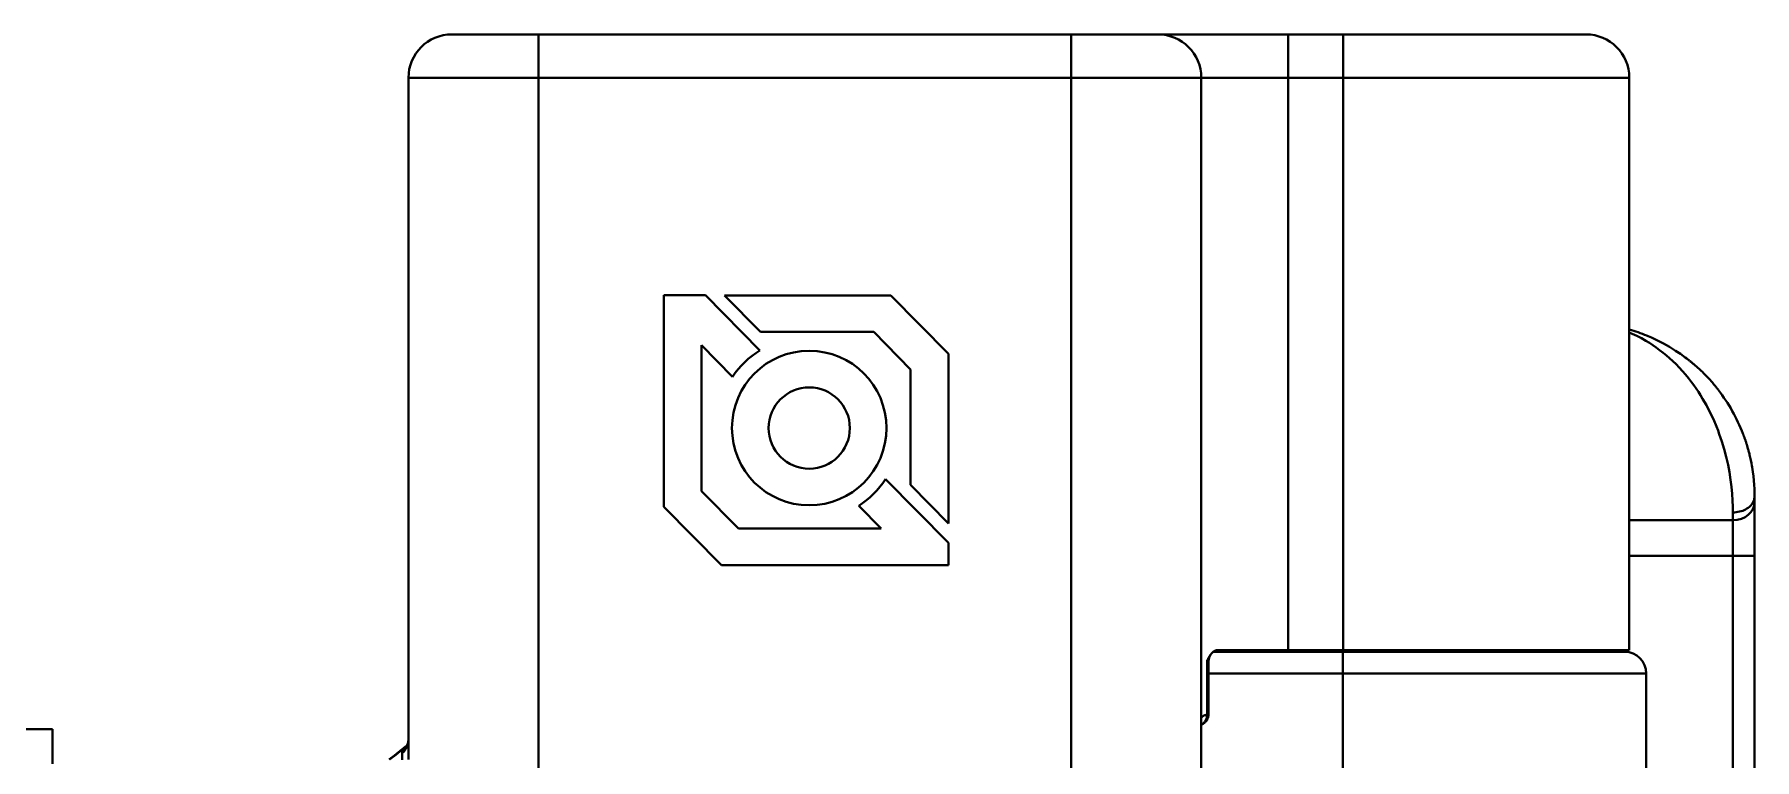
# Model space of a CAD drawing. Header units: millimetres. Extents: x 15 to 415, y 5 to 292.
# Drawn here: x 313.62 to 323.53, y 235.24 to 239.42 of the extents above; entities that cross this region are included whole.
import ezdxf

# ---------------------------------------------------------------- set-up
doc = ezdxf.new("R2010")
doc.units = ezdxf.units.MM
doc.layers.add('Geometries', color=7, linetype='Continuous')

msp = doc.modelspace()

# ---------------------------------------------------------------- linework, layer by layer
at = {"layer": 'Geometries', "linetype": 'Continuous', "lineweight": 40}
for p, q in [((316.5228, 239.4243), (316.0228, 239.4243)), ((319.5935, 239.4243), (316.5228, 239.4243)), ((316.5228, 239.1743), (316.5228, 239.4243)), ((319.5935, 239.4243), (319.5935, 239.1743)), ((320.0935, 239.4243), (319.5935, 239.4243)), ((320.8435, 239.4243), (320.0935, 239.4243)), ((321.161, 239.4243), (320.8435, 239.4243)), ((320.8435, 239.1743), (320.8435, 239.4243)), ((321.161, 239.1743), (321.161, 239.4243)), ((322.561, 239.4243), (321.161, 239.4243)), ((315.7728, 239.1743), (315.7728, 235.3609)), ((315.7728, 239.1743), (316.5228, 239.1743)), ((316.5228, 234.0103), (316.5228, 239.1743)), ((316.5228, 239.1743), (319.5935, 239.1743)), ((319.5935, 239.1743), (319.5935, 234.0103)), ((319.5935, 239.1743), (320.3435, 239.1743)), ((320.3435, 239.1743), (320.3435, 235.4814)), ((320.3435, 239.1743), (320.8435, 239.1743)), ((320.8435, 235.8744), (320.8435, 239.1743)), ((320.8435, 239.1743), (321.161, 239.1743)), ((321.161, 239.1743), (321.161, 235.8744)), ((321.161, 239.1743), (322.811, 239.1743)), ((322.811, 237.7229), (322.811, 239.1743)), ((317.2444, 236.7012), (317.2444, 237.9205)), ((317.2444, 237.9205), (317.4853, 237.9205)), ((317.4853, 237.9205), (317.7984, 237.6018)), ((317.5944, 237.9196), (318.5547, 237.9196)), ((317.803, 237.7087), (317.5944, 237.9196)), ((318.5547, 237.9196), (318.8858, 237.5828)), ((318.4554, 237.7087), (317.803, 237.7087)), ((318.6668, 237.4929), (318.4554, 237.7087)), ((322.811, 237.7054), (322.811, 237.7229)), ((317.4619, 237.6319), (317.4632, 236.7913)), ((317.6412, 237.4509), (317.4619, 237.6319)), ((322.811, 236.6241), (322.811, 237.7054)), ((318.8858, 237.5828), (318.8858, 236.6047)), ((318.6668, 236.8279), (318.6668, 237.4929)), ((323.3254, 237.3731), (323.3252, 237.3734)), ((323.3254, 237.3731), (323.3252, 237.3734)), ((318.5238, 236.8605), (318.8858, 236.4921)), ((318.8858, 236.6047), (318.6668, 236.8279)), ((317.4632, 236.7913), (317.6751, 236.5749)), ((323.5333, 236.7266), (323.5333, 236.762)), ((323.5333, 236.4189), (323.5333, 236.7266)), ((317.5766, 236.3638), (317.2444, 236.7012)), ((318.4979, 236.5749), (318.3685, 236.7059)), ((322.811, 236.4189), (322.811, 236.6241)), ((322.811, 236.6241), (323.4083, 236.6241)), ((323.4083, 236.6682), (323.4083, 236.6241)), ((323.4083, 236.6241), (323.4083, 236.4189)), ((317.6751, 236.5749), (318.4979, 236.5749)), ((318.8858, 236.4921), (318.8858, 236.3638)), ((322.811, 235.8744), (322.811, 236.4189)), ((322.811, 236.4189), (323.4083, 236.4189)), ((323.4083, 236.4189), (323.4083, 233.262)), ((323.4083, 236.4189), (323.5333, 236.4189)), ((323.5333, 233.262), (323.5333, 236.4189)), ((318.8858, 236.3638), (317.5766, 236.3638)), ((321.1591, 235.8649), (320.4122, 235.8649)), ((320.4362, 235.8744), (320.8435, 235.8744)), ((321.161, 235.8744), (320.8435, 235.8744)), ((322.0235, 235.8649), (321.1591, 235.8649)), ((321.1591, 235.8649), (321.1591, 235.7399)), ((322.0235, 235.8744), (321.161, 235.8744)), ((322.0235, 235.8649), (322.0235, 235.8744)), ((322.811, 235.8744), (322.0235, 235.8744)), ((322.7841, 235.8649), (322.0235, 235.8649)), ((320.377, 235.8119), (320.377, 235.502)), ((320.377, 235.8119), (320.3854, 235.8119)), ((320.3854, 235.7399), (320.3854, 235.8119)), ((320.3854, 235.5038), (320.3854, 235.7399)), ((320.3854, 235.7399), (321.1591, 235.7399)), ((321.1591, 235.7399), (321.1591, 233.3479)), ((321.1591, 235.7399), (322.9091, 235.7399)), ((322.9091, 234.4144), (322.9091, 235.7399)), ((320.3435, 235.4814), (320.3435, 235.445)), ((320.3435, 235.445), (320.3435, 235.4444)), ((320.3435, 235.4444), (320.3435, 235.1218)), ((313.7209, 235.4182), (313.5166, 235.4182)), ((313.7209, 235.4182), (313.7209, 235.2182)), ((315.7677, 235.3325), (315.7675, 235.3321)), ((315.7676, 235.3323), (315.7676, 235.3323)), ((315.7679, 235.3329), (315.7677, 235.3325)), ((315.7728, 235.3605), (315.7726, 235.3549)), ((315.7728, 235.3609), (315.7728, 235.2432)), ((315.7728, 235.3609), (315.7728, 235.3605)), ((315.7728, 235.3609), (315.7728, 235.3605)), ((315.7362, 235.2785), (315.7362, 235.2412)), ((315.7561, 235.3179), (315.7559, 235.3178)), ((315.7561, 235.3179), (315.7559, 235.3178))]:
    msp.add_line(p, q, dxfattribs=at)
at = {"layer": 'Geometries', "linetype": 'Continuous', "lineweight": 40, "flags": 128}
for points in [[(322.811, 237.7055), (322.8284, 237.698), (322.8546, 237.6856), (322.8806, 237.6722), (322.9064, 237.6577), (322.9265, 237.6454), (322.9465, 237.6325), (322.9663, 237.6188), (322.986, 237.6044), (323.0055, 237.5892), (323.0245, 237.5735), (323.0433, 237.5572), (323.0619, 237.54), (323.0804, 237.5221), (323.0989, 237.5031), (323.1172, 237.4834), (323.1351, 237.4628), (323.1527, 237.4414), (323.17, 237.4192), (323.1833, 237.4013), (323.1964, 237.3828), (323.2092, 237.3637), (323.2217, 237.3442), (323.2339, 237.3241)], [(323.1419, 237.5554), (323.1338, 237.5616), (323.1059, 237.5818), (323.0777, 237.6008), (323.0434, 237.6221), (323.0086, 237.6418), (322.9735, 237.6599), (322.9381, 237.6764), (322.911, 237.6879)], [(323.1426, 237.5552), (323.1423, 237.5554), (323.1418, 237.5558)], [(323.1426, 237.5552), (323.1423, 237.5554), (323.1418, 237.5558)], [(323.3252, 237.3734), (323.325, 237.3736), (323.3245, 237.3743), (323.3236, 237.3754), (323.3226, 237.3767), (323.3214, 237.3782), (323.3201, 237.3799), (323.318, 237.3826), (323.3159, 237.3853), (323.3132, 237.3887), (323.3104, 237.3922), (323.3074, 237.3958), (323.3033, 237.4008), (323.299, 237.406), (323.2945, 237.4114), (323.2898, 237.4168), (323.2832, 237.4244), (323.2763, 237.4321), (323.2692, 237.4399), (323.2619, 237.4477), (323.2544, 237.4556), (323.2466, 237.4636), (323.2386, 237.4716), (323.2322, 237.478), (323.2257, 237.4842), (323.2192, 237.4903), (323.2129, 237.4962), (323.2066, 237.502), (323.1985, 237.5092), (323.1905, 237.5162), (323.1827, 237.5229), (323.1795, 237.5256), (323.1762, 237.5283), (323.173, 237.531), (323.1698, 237.5336), (323.1667, 237.5362), (323.1636, 237.5387), (323.1605, 237.5412), (323.1577, 237.5434), (323.155, 237.5455), (323.1525, 237.5475), (323.1502, 237.5493), (323.1481, 237.5509), (323.1462, 237.5524), (323.1444, 237.5538), (323.1436, 237.5544), (323.1429, 237.555), (323.1426, 237.5552)], [(323.2339, 237.3241), (323.2556, 237.2859), (323.2761, 237.2462), (323.2955, 237.2052), (323.3135, 237.1631), (323.3224, 237.1405)], [(323.3224, 237.1405), (323.33, 237.12), (323.3451, 237.0764), (323.3585, 237.0323), (323.3702, 236.988), (323.3801, 236.9436), (323.3882, 236.8997), (323.3949, 236.8566), (323.4, 236.8149), (323.4038, 236.7748), (323.4064, 236.7368), (323.4079, 236.7012), (323.4083, 236.6682)], [(323.5045, 236.9999), (323.5045, 237.0001), (323.5031, 237.0058), (323.5016, 237.0115), (323.5002, 237.0169), (323.4989, 237.0221), (323.4975, 237.0271), (323.4962, 237.0319), (323.4948, 237.0372), (323.4933, 237.0422), (323.492, 237.0468), (323.4907, 237.0512), (323.4897, 237.0545), (323.4887, 237.0576), (323.4878, 237.0606), (323.487, 237.0632), (323.4862, 237.0657), (323.4855, 237.0679), (323.4848, 237.0701), (323.4838, 237.0732), (323.4827, 237.0765), (323.4814, 237.0801), (323.4801, 237.084), (323.4788, 237.0878), (323.4774, 237.0917), (323.476, 237.0959), (323.4745, 237.1001), (323.4729, 237.1044), (323.4719, 237.1071), (323.4709, 237.1098), (323.4698, 237.1126), (323.4688, 237.1154), (323.4681, 237.1171), (323.4676, 237.1186), (323.4671, 237.1199), (323.4667, 237.1208), (323.4664, 237.1216), (323.4661, 237.1223), (323.4659, 237.1229)], [(323.5333, 236.762), (323.5331, 236.7827), (323.5324, 236.8046), (323.5312, 236.8277), (323.5293, 236.8519), (323.5267, 236.8769), (323.5234, 236.9027), (323.5192, 236.9292), (323.5174, 236.9396)], [(323.4083, 236.6682), (323.4181, 236.6685), (323.4279, 236.6694), (323.4375, 236.6708), (323.4469, 236.6728), (323.4562, 236.6754), (323.4651, 236.6784), (323.4736, 236.682), (323.4818, 236.6861), (323.4895, 236.6907), (323.4967, 236.6957), (323.5034, 236.7011), (323.5094, 236.7069), (323.5149, 236.713), (323.5197, 236.7194), (323.5238, 236.7261), (323.5272, 236.733), (323.5299, 236.7401), (323.5318, 236.7473), (323.5329, 236.7546), (323.5333, 236.762)], [(320.397, 235.8481), (320.3954, 235.8459), (320.392, 235.8407), (320.3888, 235.8353), (320.3857, 235.8297), (320.3828, 235.824), (320.38, 235.8183), (320.3773, 235.8125), (320.377, 235.8119)], [(320.4122, 235.8649), (320.4093, 235.8624), (320.4064, 235.8596), (320.4035, 235.8564), (320.4007, 235.8531), (320.398, 235.8495), (320.397, 235.8481)], [(320.4362, 235.8744), (320.4332, 235.8742), (320.4302, 235.8738), (320.4273, 235.8731), (320.4244, 235.8721), (320.4216, 235.8709), (320.4189, 235.8695), (320.4156, 235.8674), (320.4124, 235.8651), (320.4122, 235.8649)], [(320.377, 235.502), (320.3725, 235.5009), (320.3683, 235.4998), (320.3645, 235.4985), (320.3609, 235.4973), (320.3577, 235.496), (320.3548, 235.4946), (320.3522, 235.4932), (320.35, 235.4917), (320.348, 235.4901), (320.3464, 235.4885), (320.3451, 235.4868), (320.3442, 235.485), (320.3437, 235.4832), (320.3435, 235.4814)], [(320.377, 235.502), (320.377, 235.4976), (320.3766, 235.4931), (320.376, 235.4888), (320.375, 235.4844), (320.3738, 235.4802), (320.3723, 235.4761), (320.3705, 235.4721), (320.3687, 235.4686), (320.3666, 235.4652), (320.3644, 235.462), (320.3619, 235.4589), (320.3593, 235.4561), (320.3564, 235.4534), (320.3534, 235.451), (320.3503, 235.4488), (320.347, 235.4468), (320.3436, 235.445), (320.3435, 235.445)], [(320.3435, 235.4444), (320.3443, 235.4447), (320.3454, 235.4451), (320.3462, 235.4455), (320.3469, 235.4458), (320.3476, 235.4461), (320.3483, 235.4464), (320.349, 235.4467), (320.3498, 235.4471), (320.3506, 235.4475), (320.3514, 235.4479), (320.3523, 235.4484), (320.3532, 235.4489), (320.3541, 235.4494), (320.3547, 235.4498), (320.3552, 235.4501), (320.3556, 235.4503), (320.3564, 235.4508), (320.3573, 235.4514), (320.3585, 235.4522), (320.3598, 235.4532), (320.3619, 235.4548), (320.3638, 235.4564), (320.3653, 235.4578), (320.3667, 235.4591), (320.3676, 235.46), (320.3686, 235.4611), (320.3697, 235.4624), (320.3709, 235.4638), (320.3722, 235.4654), (320.3735, 235.4671)], [(320.3735, 235.4671), (320.3735, 235.4672), (320.3751, 235.4696), (320.3768, 235.4722), (320.3784, 235.4752), (320.3798, 235.4782), (320.3812, 235.4816), (320.3824, 235.4849), (320.3833, 235.4881), (320.384, 235.4912), (320.3845, 235.4935), (320.3848, 235.4959), (320.3851, 235.4983), (320.3853, 235.501), (320.3853, 235.5038)], [(320.3854, 235.5038), (320.3853, 235.5036), (320.385, 235.5034), (320.3844, 235.5032), (320.3835, 235.503), (320.3823, 235.5027), (320.3808, 235.5025), (320.379, 235.5023), (320.377, 235.502)], [(315.7704, 235.3381), (315.7696, 235.335), (315.7679, 235.3286), (315.7658, 235.3224), (315.7633, 235.3163), (315.7604, 235.3103), (315.7572, 235.3045), (315.7536, 235.2989), (315.7497, 235.2935), (315.7455, 235.2883), (315.741, 235.2833), (315.7362, 235.2785)], [(315.7675, 235.3321), (315.767, 235.3311), (315.7646, 235.327), (315.762, 235.3231), (315.7591, 235.3194), (315.756, 235.3159), (315.7526, 235.3125), (315.7489, 235.3093), (315.7451, 235.3064)], [(315.7675, 235.3321), (315.7675, 235.332), (315.7673, 235.3317), (315.7671, 235.3313), (315.7666, 235.3306), (315.7663, 235.33), (315.766, 235.3295), (315.7657, 235.3291), (315.7655, 235.3287), (315.7651, 235.3281), (315.7646, 235.3274), (315.7643, 235.3269), (315.7638, 235.3262), (315.7633, 235.3255), (315.7629, 235.325), (315.7625, 235.3245), (315.7622, 235.3241), (315.7619, 235.3237), (315.7616, 235.3234), (315.7614, 235.3231), (315.7612, 235.3229), (315.761, 235.3227), (315.7608, 235.3225), (315.7606, 235.3223), (315.7604, 235.322), (315.7601, 235.3217), (315.7598, 235.3214), (315.7596, 235.3212), (315.7594, 235.3209), (315.759, 235.3206), (315.7587, 235.3203), (315.7585, 235.3201), (315.7583, 235.3199), (315.7581, 235.3197), (315.758, 235.3195), (315.7578, 235.3194), (315.7576, 235.3192), (315.7573, 235.319), (315.7571, 235.3188), (315.7568, 235.3185)], [(315.7678, 235.3327), (315.7676, 235.3323), (315.7675, 235.3321)], [(315.7678, 235.3327), (315.7678, 235.3326), (315.7677, 235.3325), (315.7677, 235.3324), (315.7676, 235.3323), (315.7676, 235.3323)], [(315.7679, 235.3329), (315.7679, 235.3329), (315.7678, 235.3327), (315.7678, 235.3327)], [(315.7726, 235.3549), (315.7725, 235.3538), (315.7724, 235.3522), (315.7722, 235.3506), (315.772, 235.3494), (315.7719, 235.3483), (315.7717, 235.3473), (315.7716, 235.3465), (315.7715, 235.3459), (315.7714, 235.3454), (315.7713, 235.3447), (315.7711, 235.3439), (315.7709, 235.343), (315.7707, 235.3419), (315.7704, 235.3408), (315.7702, 235.3398), (315.77, 235.339), (315.7698, 235.3383), (315.7696, 235.3376), (315.7693, 235.3369), (315.7692, 235.3363), (315.7689, 235.3356), (315.7687, 235.3349), (315.7685, 235.3344), (315.7683, 235.3339), (315.7681, 235.3334), (315.768, 235.3331), (315.7679, 235.3329)], [(315.7726, 235.3549), (315.7726, 235.3544), (315.772, 235.3478), (315.771, 235.3414), (315.7704, 235.3381)], [(315.7728, 235.3605), (315.7728, 235.3593), (315.7727, 235.358), (315.7727, 235.3567), (315.7726, 235.3553), (315.7726, 235.3549)], [(315.7568, 235.3186), (315.7544, 235.3168), (315.7492, 235.3127), (315.7462, 235.3104), (315.7433, 235.3081), (315.7405, 235.3059), (315.7378, 235.3037), (315.7352, 235.3017), (315.7329, 235.2999), (315.7309, 235.2983), (315.7291, 235.2969), (315.7274, 235.2956), (315.726, 235.2945), (315.7247, 235.2935), (315.7237, 235.2927), (315.7229, 235.292), (315.7222, 235.2915), (315.7216, 235.291), (315.7211, 235.2906), (315.7205, 235.2902), (315.7198, 235.2896), (315.7188, 235.2889), (315.7177, 235.2879), (315.7163, 235.2868), (315.7147, 235.2856), (315.7129, 235.2842), (315.7109, 235.2826), (315.7088, 235.2809), (315.7064, 235.279), (315.7038, 235.277), (315.7013, 235.275), (315.6964, 235.2712), (315.6916, 235.2674), (315.6847, 235.262), (315.6781, 235.2567), (315.6716, 235.2516), (315.6654, 235.2467), (315.6611, 235.2432)], [(315.6645, 235.2432), (315.6997, 235.2709), (315.7451, 235.3064)], [(315.7451, 235.3064), (315.7433, 235.303), (315.7418, 235.2997), (315.7405, 235.2966), (315.7393, 235.2936), (315.7383, 235.2907), (315.7375, 235.288), (315.7369, 235.2854), (315.7365, 235.283), (315.7362, 235.2807), (315.7362, 235.2785)], [(315.7559, 235.3178), (315.7534, 235.3157), (315.7487, 235.3111), (315.7451, 235.3064)], [(315.7568, 235.3185), (315.7566, 235.3183), (315.7565, 235.3182), (315.7563, 235.3181), (315.7562, 235.318), (315.7561, 235.3179)]]:
    msp.add_lwpolyline(points, dxfattribs=at)
at = {"layer": 'Geometries', "linetype": 'Continuous', "lineweight": 40}
for radius in [0.4454, 0.2343]:
    msp.add_circle((318.0831, 237.1548), radius, dxfattribs=at)
for centre, radius, start, end in [((316.0228, 239.1743), 0.25, 90, 180), ((320.0935, 239.1743), 0.25, 0, 90), ((322.561, 239.1743), 0.25, 0, 90), ((322.5376, 236.7737), 0.9878, 67.76857, 73.9339), ((318.0796, 237.1514), 0.531, 121.9779, 145.65356), ((322.5333, 236.762), 1, 21.14299, 37.66336), ((322.5065, 236.7603), 1.0263, 9.92576, 13.50421), ((318.0796, 237.1514), 0.531, 302.96441, 326.78164), ((320.4479, 235.8119), 0.0625, 144.56926, 180), ((322.7841, 235.7399), 0.125, 0, 90)]:
    msp.add_arc(centre, radius, start, end, dxfattribs=at)
msp.add_ellipse((323.4083, 236.7266), major_axis=(0.125, 0), ratio=0.820652, start_param=4.712389, end_param=6.283185, dxfattribs=at)

doc.saveas('drawing.dxf')
